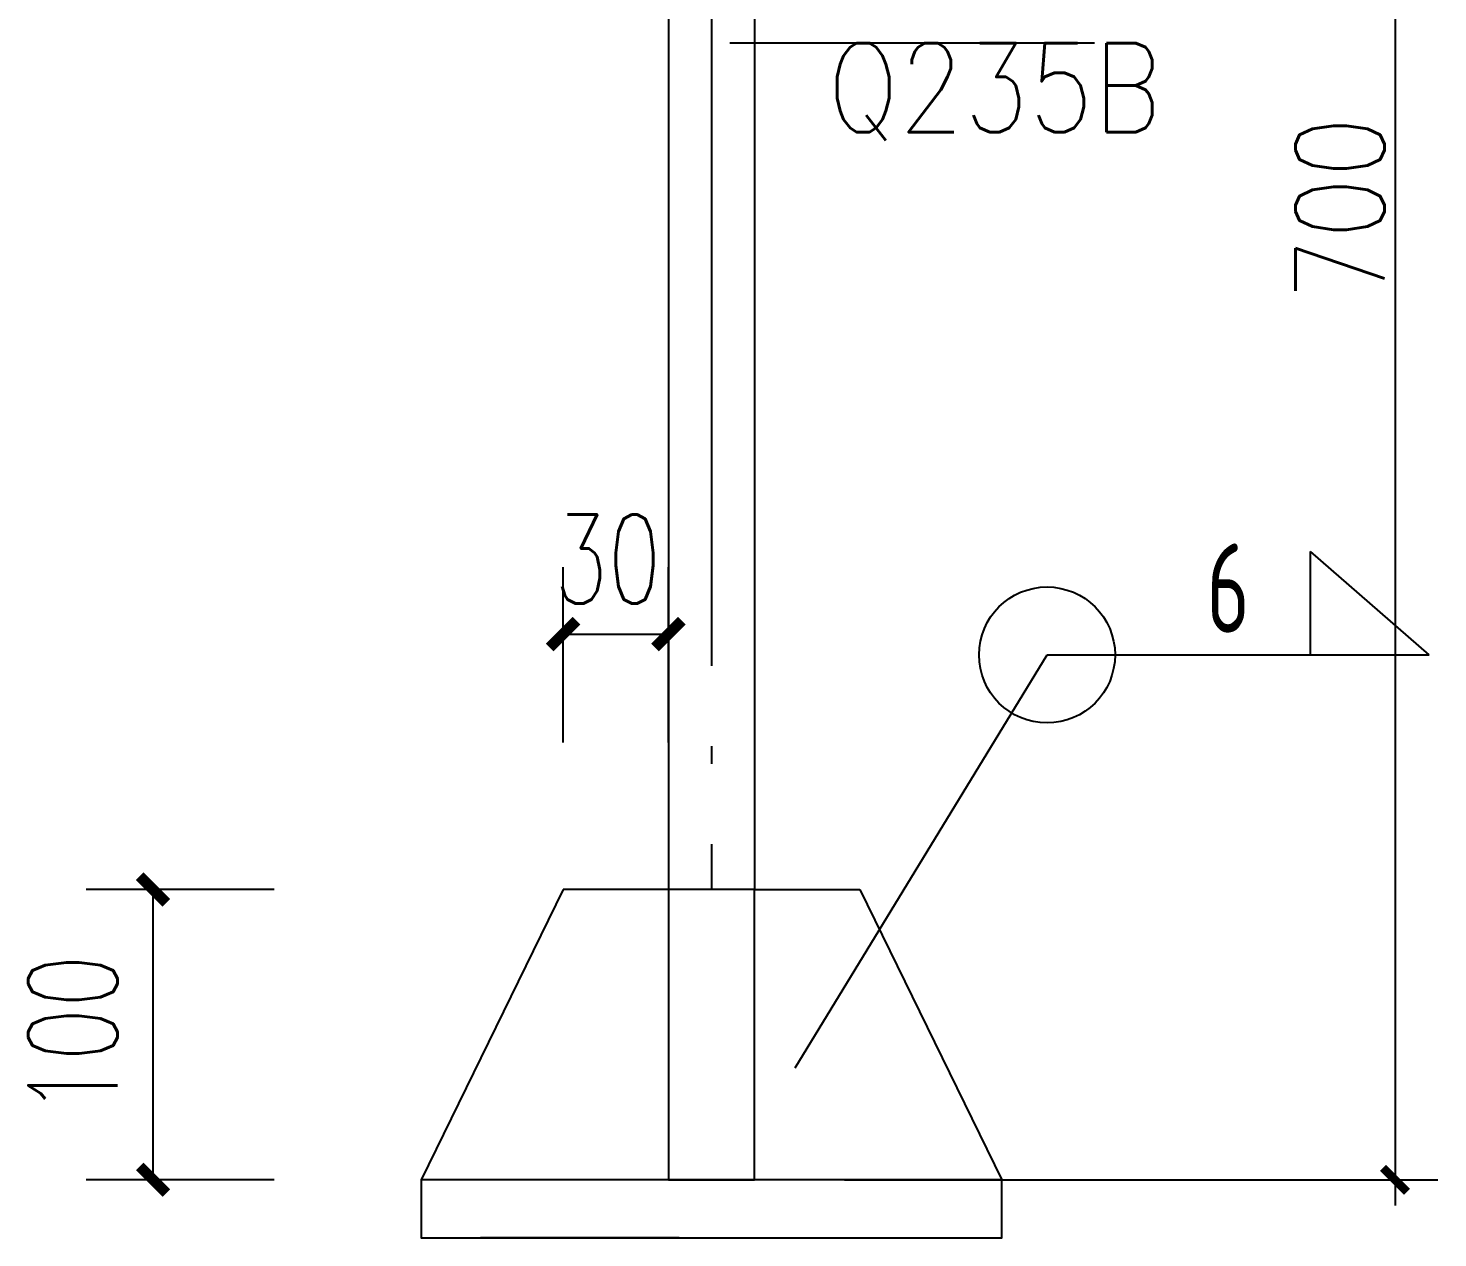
# Model space of a CAD drawing. Extents: x 14475413 to 15955882, y -732572 to -282951.
# Drawn here: x 15052531 to 15060475, y -602170 to -595350 of the extents above; entities that cross this region are included whole.
import ezdxf

# ---------------------------------------------------------------- set-up
doc = ezdxf.new("R2010")
doc.units = 0
doc.header["$LTSCALE"] = 1000
doc.header["$MEASUREMENT"] = 0
doc.linetypes.add('CENTER3', pattern=[5, 4, -0.45, 0.1, -0.45])
for name, color, linetype in [('1', 7, 'Continuous'), ('3T_WOOD', 21, 'Continuous'), ('9', 7, 'Continuous'), ('PUB_DIM', 3, 'Continuous'), ('PUB_TEXT', 7, 'Continuous'), ('SURFACE', 6, 'Continuous'), ('TDB_中实线', 7, 'Continuous'), ('TEXT', 7, 'Continuous')]:
    doc.layers.add(name, color=color, linetype=linetype)
doc.styles.add('_HZDX', font='txt.shx', dxfattribs={"width": 0.8, "bigfont": 'HZDX.shx'})
doc.styles.add('_HZTXT', font='txt.shx', dxfattribs={"width": 0.8, "bigfont": 'hztxt.shx'})
doc.styles.add('DIM_FONT', font='SIMPLEX', dxfattribs={"width": 0.7, "bigfont": 'GBCBIG'})
doc.styles.add('TSSD_REIN', font='tssdeng.shx', dxfattribs={"width": 0.7, "bigfont": 'tssdchn.shx'})

# ---------------------------------------------------------------- blocks, each defined once
blk = doc.blocks.new('_DIMX')
blk.add_line((-150, 0), (150, 0))
at = {"const_width": 50}
blk.add_lwpolyline([(-70, -70), (70, 70)], dxfattribs=at)
blk = doc.blocks.new('_ArchTick')
at = {"color": 0, "linetype": 'ByBlock', "const_width": 0.4}
blk.add_lwpolyline([(-0.5, -0.5), (0.5, 0.5)], dxfattribs=at)
blk = doc.blocks.new('21312312312312')
blk.add_line((15790371.6, -952565.9), (15789259.1, -952565.9))
blk.add_point((15789259.1, -952565.9))
at = {"layer": '1', "linetype": 'CENTER3'}
blk.add_line((15790552.6, -940357.7), (15790552.6, -950612.3), dxfattribs=at)
at = {"layer": '9'}
for p, q in [((15790311.5, -943226.4), (15790311.5, -950612.3)), ((15790793.7, -943226.4), (15790793.7, -950612.3))]:
    blk.add_line(p, q, dxfattribs=at)
at = {"layer": 'PUB_DIM'}
for p, q in [((15794385.9, -943227.3), (15794385.9, -952240.3)), ((15789720.4, -949787.3), (15789720.4, -948804.2)), ((15790311.3, -949787.3), (15790311.3, -948804.2)), ((15789720.4, -949179.2), (15790311.3, -949179.2)), ((15788099.5, -950612.3), (15787046.1, -950612.3)), ((15787421.1, -952240.3), (15787421.1, -950612.3)), ((15788099.5, -952240.3), (15787046.1, -952240.3)), ((15791298.3, -952240.3), (15794625.9, -952240.3))]:
    blk.add_line(p, q, dxfattribs=at)
at = {"layer": 'PUB_TEXT', "color": 0}
blk.add_line((15790654.8, -945862.8), (15792700.6, -945862.8), dxfattribs=at)
at = {"layer": 'SURFACE'}
blk.add_lwpolyline([(15790311.3, -952240.3), (15790793.7, -952240.3), (15790793.7, -950612.3), (15790311.3, -950612.3)], close=True, dxfattribs=at)
at = {"layer": 'TDB_中实线'}
for p, q in [((15794578, -949296.2), (15793911.4, -948716.2)), ((15793911.4, -949296.2), (15793911.4, -948716.2)), ((15791021.6, -951612.3), (15792434.5, -949296.2)), ((15792434.5, -949296.2), (15794578, -949296.2)), ((15789720.4, -950612.3), (15788924.5, -952240.3)), ((15789720.4, -950612.3), (15788924.5, -952240.3)), ((15790311.3, -950612.3), (15789720.4, -950612.3)), ((15790190.7, -950612.3), (15789720.4, -950612.3)), ((15790793.7, -950612.3), (15791384.6, -950612.3)), ((15790914.3, -950612.3), (15791384.6, -950612.3)), ((15791384.6, -950612.3), (15792180.5, -952240.3)), ((15791384.6, -950612.3), (15792180.5, -952240.3))]:
    blk.add_line(p, q, dxfattribs=at)
blk.add_lwpolyline([(15792180.5, -952240.3), (15788924.5, -952240.3), (15788924.5, -952565.9), (15792180.5, -952565.9)], close=True, dxfattribs=at)
blk.add_circle((15792434.5, -949296.2), 381.3, dxfattribs=at)
at = {"layer": 'PUB_DIM'}
for name, p, xscale, yscale, zscale, rotation in [('_ArchTick', (15789720.4, -949179.2), 150, 150, 150, 180), ('_ArchTick', (15787421.1, -950612.3), 150, 150, 150, 90), ('_ArchTick', (15787421.1, -952240.3), 150, 150, 150, 270), ('_DIMX', (15794385.9, -952240.3), 0.9599999990314245, 0.9599999990314245, 0.9600000000000002, 270)]:
    blk.add_blockref(name, p, dxfattribs=dict(at, xscale=xscale, yscale=yscale, zscale=zscale, rotation=rotation))
at = {"layer": 'PUB_DIM', "xscale": 150, "yscale": 150, "zscale": 150}
blk.add_blockref('_ArchTick', (15790311.3, -949179.2), dxfattribs=at)
at = {"layer": 'PUB_DIM', "color": 7, "char_height": 500, "attachment_point": 5, "rotation": 90}
for s, insert, style in [('\\A1;700', (15794077.3, -946790.8), '_HZTXT'), ('\\A1;100', (15786971.1, -951426.3), 'DIM_FONT')]:
    blk.add_mtext(s, dxfattribs=dict(at, insert=insert, style=style))
at = {"layer": 'PUB_DIM', "color": 7, "insert": (15789970.9, -948758.4), "char_height": 500, "attachment_point": 5, "style": 'DIM_FONT'}
blk.add_mtext('\\A1;30', dxfattribs=at)
at = {"layer": 'PUB_TEXT', "color": 0, "style": '_HZDX', "width": 0.85}
blk.add_text('Q235B', height=500, dxfattribs=at).set_placement((15791202.3, -946363.6))
at = {"layer": 'TEXT', "style": 'TSSD_REIN', "width": 0.7}
blk.add_text('6', height=500, dxfattribs=at).set_placement((15793329.5, -949170.8))

msp = doc.modelspace()

# ---------------------------------------------------------------- block references
at = {"layer": '3T_WOOD', "xscale": 1.004999998956919, "yscale": 1.005000000121072, "zscale": 1.005}
msp.add_blockref('21312312312312', (-813123.6, 355159), dxfattribs=at)

doc.saveas('drawing.dxf')
